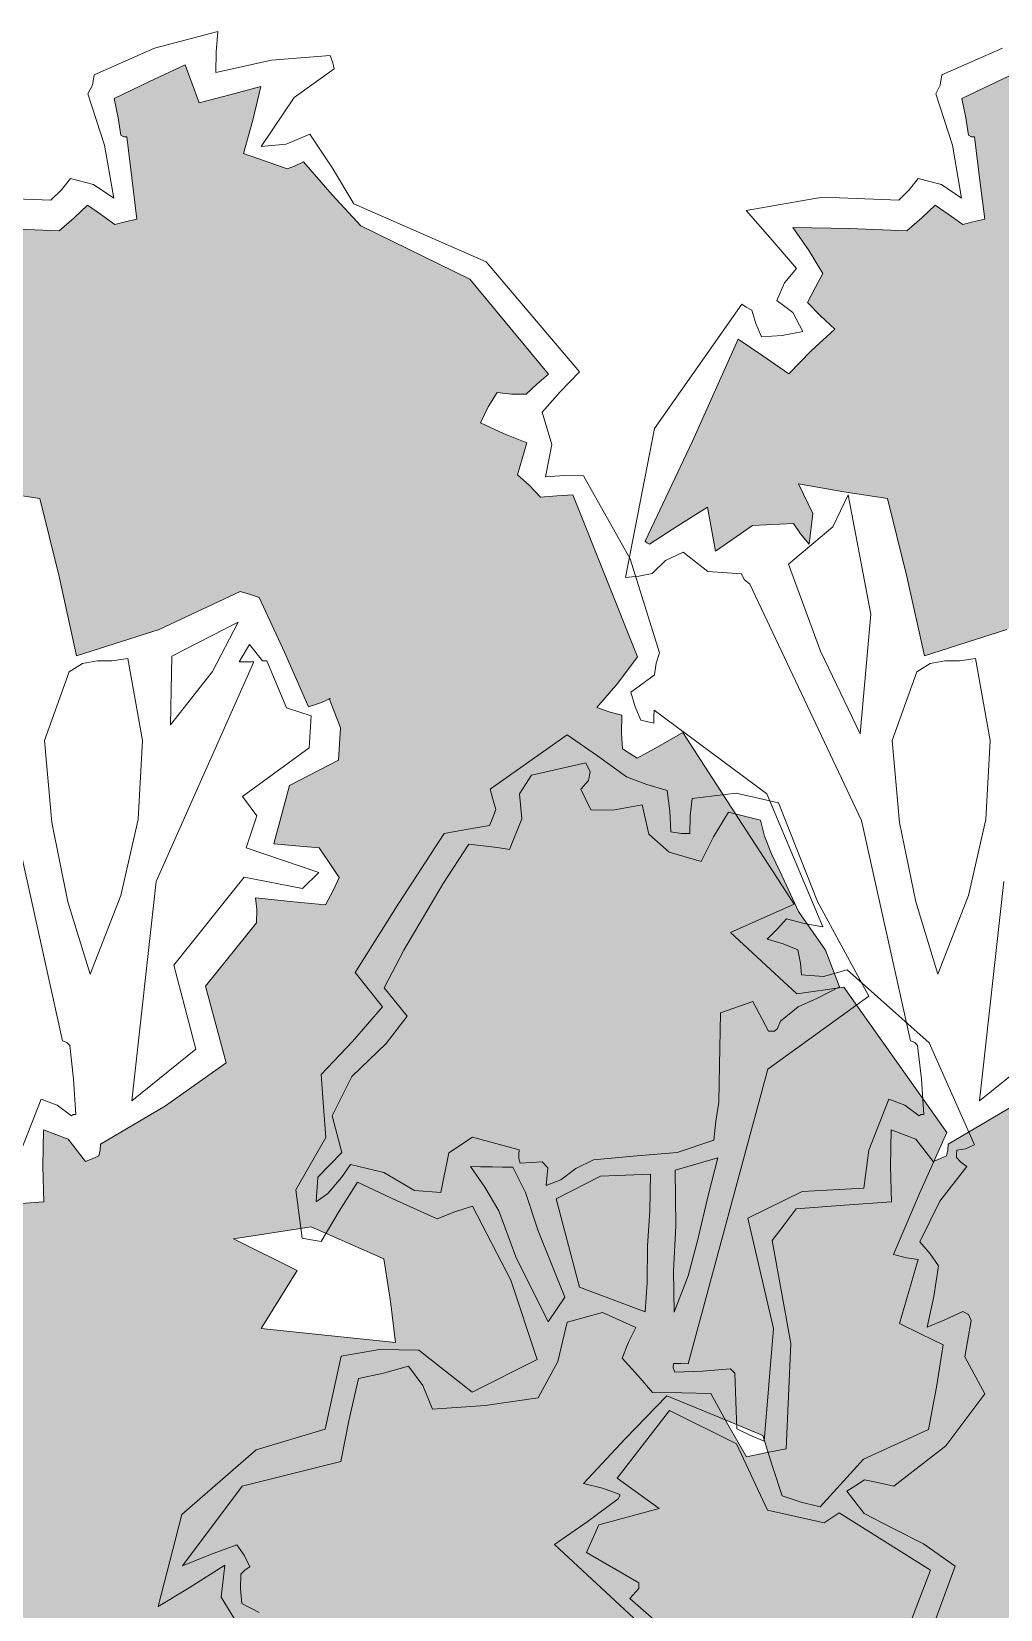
# Model space of a CAD drawing. Extents: x 9483 to 67306, y -5730 to 5191.
# Drawn here: x 25681.5 to 25885.8, y -1521 to -1188.4 of the extents above; entities that cross this region are included whole.
import ezdxf

# ---------------------------------------------------------------- set-up
doc = ezdxf.new("R2010")
doc.units = 0
doc.header["$MEASUREMENT"] = 0
doc.layers.get('0').update_dxf_attribs({"linetype": 'CONTINUOUS'})
doc.layers.add('duvar', color=3, linetype='CONTINUOUS')
doc.layers.add('yazı', color=6, linetype='CONTINUOUS')

msp = doc.modelspace()

# ---------------------------------------------------------------- hatches: boundary and pattern name
at = {"layer": 'yazı'}
h = msp.add_hatch(color=256, dxfattribs=at)
h.set_gradient(color1=(38, 153, 0), color2=(228, 255, 219), one_color=1, tint=0.93, name='CYLINDER')
h.paths.add_polyline_path([(25828.91189, -1378.30252), (25842.28872, -1372.36246), (25830.56636, -1354.25453), (25818.844, -1336.1466), (25814.16677, -1338.84306), (25809.18095, -1341.53414), (25807.65419, -1340.58145), (25806.12743, -1339.62877), (25805.8781, -1336.22896), (25805.94274, -1332.52596), (25803.48484, -1331.8657), (25800.72374, -1330.89147), (25805.13548, -1325.72095), (25809.24403, -1320.23647), (25802.44285, -1303.14048), (25795.64167, -1286.04448), (25792.24186, -1286.29382), (25788.84206, -1286.54315), (25786.41648, -1284.03139), (25783.98551, -1281.82821), (25784.97051, -1278.44995), (25785.95551, -1275.07169), (25781.05049, -1273.134), (25776.15086, -1270.88773), (25777.75302, -1267.52024), (25779.65839, -1264.46672), (25782.73884, -1264.82917), (25785.82468, -1264.88303), (25788.02247, -1262.76065), (25790.52885, -1260.64366), (25773.90146, -1240.59805), (25750.9462, -1229.39364), (25744.88764, -1222.80565), (25738.83446, -1215.90908), (25736.9668, -1216.80251), (25735.41311, -1217.39275), (25730.81129, -1215.76904), (25726.20946, -1214.14532), (25728.18485, -1207.08021), (25729.85166, -1200.00972), (25723.33908, -1201.74811), (25716.8265, -1203.4865), (25715.3536, -1199.44798), (25713.88071, -1195.40946), (25706.41006, -1198.98319), (25698.93941, -1202.55692), (25699.79514, -1206.58467), (25700.34767, -1210.29845), (25700.95946, -1210.6178), (25701.57662, -1210.62858), (25702.66014, -1219.29047), (25703.74366, -1227.95236), (25701.26421, -1228.52644), (25699.09336, -1229.1059), (25696.04522, -1226.89195), (25693.30029, -1224.99197), (25690.47456, -1227.72075), (25687.34024, -1230.44414), (25675.31086, -1229.92548), (25663.27609, -1229.71542), (25666.58972, -1234.40342), (25669.58937, -1239.39463), (25667.99259, -1242.45353), (25666.39581, -1245.51244), (25669.12459, -1248.33817), (25672.16195, -1251.16929), (25667.14381, -1255.71186), (25662.42887, -1260.56841), (25656.939, -1256.76845), (25651.75233, -1253.28246), (25642.11777, -1274.72173), (25632.18001, -1295.84704), (25632.48321, -1296.16101), (25633.09499, -1296.48036), (25639.02811, -1292.57112), (25645.2698, -1288.66725), (25646.11476, -1293.31217), (25646.95972, -1297.95708), (25654.77127, -1292.53724), (25663.42238, -1292.07089), (25664.9276, -1294.2579), (25666.7414, -1296.45031), (25667.47168, -1289.98082), (25664.49357, -1283.75528), (25674.03273, -1285.46518), (25683.2687, -1286.8611), (25687.3034, -1303.29145), (25691.02412, -1320.025), (25708.40716, -1314.46354), (25725.52469, -1306.42803), (25727.67401, -1307.0829), (25729.51474, -1307.73239), (25734.86995, -1319.24694), (25739.91658, -1330.75611), (25742.40141, -1329.87345), (25744.31226, -1329.0937), (25746.63001, -1335.19478), (25746.20293, -1341.97824), (25735.92271, -1347.355), (25732.62142, -1359.64449), (25737.24479, -1360.03386), (25742.17674, -1360.42863), (25744.28297, -1363.55217), (25746.38919, -1366.67571), (25745.10638, -1369.43142), (25743.5096, -1372.49033), (25736.11436, -1371.74389), (25728.71912, -1370.99745), (25728.98461, -1373.47151), (25728.93614, -1376.24876), (25718.20729, -1389.64331), (25722.55595, -1405.77046), (25709.74243, -1414.80713), (25696.01931, -1422.9019), (25695.99777, -1424.13623), (25695.66764, -1425.36518), (25694.42253, -1425.9608), (25692.86884, -1426.55104), (25689.24663, -1421.85765), (25684.03302, -1419.91458), (25683.89836, -1427.62917), (25684.07767, -1435.04057), (25674.18683, -1435.79396), (25663.98741, -1436.54196), (25661.45949, -1439.89329), (25658.93157, -1443.24462), (25662.8747, -1464.92089), (25661.86971, -1487.12815), (25657.53338, -1487.97849), (25653.50563, -1488.83422), (25649.61254, -1481.97536), (25646.02265, -1475.43046), (25639.85098, -1475.32273), (25633.6793, -1475.21501), (25630.65271, -1471.76672), (25627.32293, -1468.00447), (25628.61651, -1464.63159), (25630.2133, -1461.57268), (25623.16973, -1458.36296), (25615.72602, -1460.39378), (25613.72908, -1468.69322), (25609.58283, -1476.33779), (25598.4415, -1477.99538), (25587.31633, -1478.72723), (25585.24242, -1473.75218), (25582.22661, -1469.68673), (25576.95375, -1471.13808), (25571.68628, -1472.28085), (25569.67857, -1481.19746), (25567.98484, -1489.81087), (25547.21277, -1495.0045), (25534.57317, -1511.76115), (25540.47935, -1509.39482), (25546.07156, -1507.33169), (25547.57678, -1509.51871), (25548.76802, -1512.00892), (25547.8315, -1512.60993), (25546.88959, -1513.51952), (25546.83572, -1516.60536), (25547.09044, -1519.69658), (25550.76113, -1521.61272), (25554.11785, -1523.83206), (25549.99315, -1530.2423), (25545.55447, -1536.95573), (25546.68108, -1543.14895), (25547.49911, -1549.33679), (25552.68578, -1552.82278), (25557.56926, -1555.9948), (25559.14988, -1553.86164), (25560.73589, -1551.4199), (25567.44394, -1556.16716), (25572.57675, -1562.73899), (25570.4005, -1563.62703), (25568.52746, -1564.82905), (25572.43132, -1571.07075), (25579.14475, -1575.50942), (25593.52813, -1564.95676), (25605.37281, -1558.3726), (25610.31936, -1540.24695), (25619.86235, -1524.0536), (25626.32107, -1525.40105), (25632.43888, -1528.59461), (25625.45074, -1539.89371), (25621.21293, -1552.78421), (25622.71275, -1555.27981), (25623.59003, -1558.07323), (25622.6535, -1558.67423), (25621.40301, -1559.57844), (25621.98247, -1561.7493), (25623.49307, -1563.62773), (25618.76736, -1569.10145), (25614.95663, -1575.20849), (25619.26603, -1575.90106), (25623.59698, -1575.3593), (25628.36734, -1585.01158), (25636.25047, -1593.17481), (25657.76898, -1580.58595), (25681.56763, -1578.84061), (25679.25673, -1587.44325), (25677.25441, -1596.05128), (25683.13366, -1595.22787), (25689.31611, -1594.71843), (25691.08143, -1599.68808), (25692.84137, -1604.96633), (25694.3789, -1605.30184), (25695.60246, -1605.94055), (25703.01924, -1605.45266), (25710.12744, -1604.95938), (25717.61425, -1600.45989), (25722.57313, -1599.31174), (25721.81436, -1589.72948), (25723.16181, -1583.27077), (25723.25338, -1578.02485), (25719.01939, -1573.0121), (25730.19304, -1569.503), (25741.05811, -1565.98852), (25748.37255, -1571.36371), (25755.37841, -1576.73352), (25759.12989, -1574.02091), (25762.88137, -1571.30829), (25763.56856, -1567.30747), (25764.26114, -1562.99807), (25768.54899, -1564.92498), (25772.84224, -1566.54331), (25780.04739, -1560.49552), (25786.93857, -1554.75093), (25796.2284, -1553.06102), (25805.20965, -1551.36572), (25806.32549, -1558.17611), (25807.13813, -1564.67253), (25810.85729, -1563.81141), (25814.58184, -1562.64171), (25815.26903, -1558.64089), (25815.95622, -1554.64008), (25819.68077, -1553.47038), (25823.41071, -1551.9921), (25812.43479, -1526.48893), (25791.77966, -1507.29905), (25798.65468, -1502.48021), (25805.22113, -1497.65598), (25805.54048, -1497.0442), (25805.54587, -1496.73562), (25801.86441, -1495.43665), (25797.86898, -1494.44087), (25806.6763, -1485.02559), (25815.47824, -1475.9189), (25825.59148, -1480.10824), (25835.70472, -1484.29757), (25837.75169, -1490.81554), (25839.80405, -1497.02492), (25843.7941, -1498.32928), (25847.78953, -1499.32505), (25856.91621, -1489.29799), (25870.60701, -1483.05473), (25872.30613, -1474.13273), (25873.69667, -1465.20535), (25869.10562, -1462.96447), (25864.51456, -1460.72358), (25866.48457, -1453.96706), (25868.45457, -1447.21053), (25865.99129, -1446.85886), (25863.2248, -1446.19321), (25868.69695, -1433.32426), (25874.47769, -1420.4607), (25852.78752, -1389.83167), (25842.88591, -1391.20223)])
h.paths.add_polyline_path([(25755.78917, -1447.09602), (25757.17589, -1456.07188), (25758.2594, -1464.73377), (25744.0861, -1463.25166), (25729.91279, -1461.76956), (25737.53425, -1449.55548), (25724.06968, -1442.83822), (25740.4731, -1440.34644)], flags=16)
h = msp.add_hatch(color=256, dxfattribs=at)
h.set_gradient(color1=(38, 153, 0), color2=(228, 255, 219), one_color=1, tint=0.93, name='CYLINDER')
h.paths.add_polyline_path([(26007.64542, -1378.30252), (26021.02225, -1372.36246), (26009.29989, -1354.25453), (25997.57753, -1336.1466), (25992.90029, -1338.84306), (25987.91448, -1341.53414), (25986.38772, -1340.58145), (25984.86096, -1339.62877), (25984.61162, -1336.22896), (25984.67626, -1332.52596), (25982.21836, -1331.8657), (25979.45727, -1330.89147), (25983.86901, -1325.72095), (25987.97755, -1320.23647), (25981.17637, -1303.14048), (25974.3752, -1286.04448), (25970.97539, -1286.29382), (25967.57558, -1286.54315), (25965.15, -1284.03139), (25962.71904, -1281.82821), (25963.70404, -1278.44995), (25964.68904, -1275.07169), (25959.78402, -1273.134), (25954.88438, -1270.88773), (25956.48655, -1267.52024), (25958.39191, -1264.46672), (25961.47237, -1264.82917), (25964.5582, -1264.88303), (25966.75599, -1262.76065), (25969.26237, -1260.64366), (25952.63499, -1240.59805), (25929.67973, -1229.39364), (25923.62116, -1222.80565), (25917.56799, -1215.90908), (25915.70033, -1216.80251), (25914.14664, -1217.39275), (25909.54481, -1215.76904), (25904.94299, -1214.14532), (25906.91837, -1207.08021), (25908.58518, -1200.00972), (25902.0726, -1201.74811), (25895.56002, -1203.4865), (25894.08713, -1199.44798), (25892.61423, -1195.40946), (25885.14358, -1198.98319), (25877.67294, -1202.55692), (25878.52867, -1206.58467), (25879.0812, -1210.29845), (25879.69298, -1210.6178), (25880.31015, -1210.62858), (25881.39366, -1219.29047), (25882.47718, -1227.95236), (25879.99774, -1228.52644), (25877.82688, -1229.1059), (25874.77875, -1226.89195), (25872.03381, -1224.99197), (25869.20808, -1227.72075), (25866.07376, -1230.44414), (25854.04438, -1229.92548), (25842.00962, -1229.71542), (25845.32324, -1234.40342), (25848.3229, -1239.39463), (25846.72612, -1242.45353), (25845.12933, -1245.51244), (25847.85811, -1248.33817), (25850.89547, -1251.16929), (25845.87733, -1255.71186), (25841.1624, -1260.56841), (25835.67252, -1256.76845), (25830.48585, -1253.28246), (25820.85129, -1274.72173), (25810.91354, -1295.84704), (25811.21673, -1296.16101), (25811.82852, -1296.48036), (25817.76163, -1292.57112), (25824.00333, -1288.66725), (25824.84828, -1293.31217), (25825.69324, -1297.95708), (25833.50479, -1292.53724), (25842.15591, -1292.07089), (25843.66112, -1294.2579), (25845.47492, -1296.45031), (25846.2052, -1289.98082), (25843.22709, -1283.75528), (25852.76626, -1285.46518), (25862.00222, -1286.8611), (25866.03692, -1303.29145), (25869.75765, -1320.025), (25887.14068, -1314.46354), (25904.25822, -1306.42803), (25906.40753, -1307.0829), (25908.24826, -1307.73239), (25913.60347, -1319.24694), (25918.6501, -1330.75611), (25921.13493, -1329.87345), (25923.04578, -1329.0937), (25925.36354, -1335.19478), (25924.93645, -1341.97824), (25914.65624, -1347.355), (25911.35494, -1359.64449), (25915.97831, -1360.03386), (25920.91027, -1360.42863), (25923.01649, -1363.55217), (25925.12271, -1366.67571), (25923.8399, -1369.43142), (25922.24312, -1372.49033), (25914.84788, -1371.74389), (25907.45264, -1370.99745), (25907.71814, -1373.47151), (25907.66966, -1376.24876), (25896.94081, -1389.64331), (25901.28948, -1405.77046), (25888.47595, -1414.80713), (25874.75284, -1422.9019), (25874.73129, -1424.13623), (25874.40116, -1425.36518), (25873.15605, -1425.9608), (25871.60236, -1426.55104), (25867.98015, -1421.85765), (25862.76654, -1419.91458), (25862.63189, -1427.62917), (25862.8112, -1435.04057), (25852.92036, -1435.79396), (25842.72093, -1436.54196), (25840.19301, -1439.89329), (25837.66509, -1443.24462), (25841.60822, -1464.92089), (25840.60324, -1487.12815), (25836.26691, -1487.97849), (25832.23916, -1488.83422), (25828.34607, -1481.97536), (25824.75618, -1475.43046), (25818.5845, -1475.32273), (25812.41282, -1475.21501), (25809.38624, -1471.76672), (25806.05645, -1468.00447), (25807.35004, -1464.63159), (25808.94682, -1461.57268), (25801.90326, -1458.36296), (25794.45954, -1460.39378), (25792.46261, -1468.69322), (25788.31636, -1476.33779), (25777.17502, -1477.99538), (25766.04985, -1478.72723), (25763.97594, -1473.75218), (25760.96013, -1469.68673), (25755.68727, -1471.13808), (25750.4198, -1472.28085), (25748.4121, -1481.19746), (25746.71836, -1489.81087), (25725.94629, -1495.0045), (25713.30669, -1511.76115), (25719.21287, -1509.39482), (25724.80509, -1507.33169), (25726.3103, -1509.51871), (25727.50155, -1512.00892), (25726.56502, -1512.60993), (25725.62311, -1513.51952), (25725.56925, -1516.60536), (25725.82397, -1519.69658), (25729.49466, -1521.61272), (25732.85137, -1523.83206), (25728.72667, -1530.2423), (25724.288, -1536.95573), (25725.41461, -1543.14895), (25726.23263, -1549.33679), (25731.4193, -1552.82278), (25736.30278, -1555.9948), (25737.8834, -1553.86164), (25739.46941, -1551.4199), (25746.17746, -1556.16716), (25751.31027, -1562.73899), (25749.13403, -1563.62703), (25747.26098, -1564.82905), (25751.16484, -1571.07075), (25757.87828, -1575.50942), (25772.26165, -1564.95676), (25784.10634, -1558.3726), (25789.05289, -1540.24695), (25798.59588, -1524.0536), (25805.05459, -1525.40105), (25811.1724, -1528.59461), (25804.18426, -1539.89371), (25799.94645, -1552.78421), (25801.44628, -1555.27981), (25802.32355, -1558.07323), (25801.38703, -1558.67423), (25800.13653, -1559.57844), (25800.716, -1561.7493), (25802.2266, -1563.62773), (25797.50089, -1569.10145), (25793.69015, -1575.20849), (25797.99955, -1575.90106), (25802.3305, -1575.3593), (25807.10086, -1585.01158), (25814.984, -1593.17481), (25836.5025, -1580.58595), (25860.30116, -1578.84061), (25857.99025, -1587.44325), (25855.98793, -1596.05128), (25861.86718, -1595.22787), (25868.04963, -1594.71843), (25869.81495, -1599.68808), (25871.57489, -1604.96633), (25873.11242, -1605.30184), (25874.33598, -1605.94055), (25881.75277, -1605.45266), (25888.86097, -1604.95938), (25896.34777, -1600.45989), (25901.30666, -1599.31174), (25900.54788, -1589.72948), (25901.89533, -1583.27077), (25901.9869, -1578.02485), (25897.75291, -1573.0121), (25908.92656, -1569.503), (25919.79163, -1565.98852), (25927.10607, -1571.36371), (25934.11193, -1576.73352), (25937.86341, -1574.02091), (25941.6149, -1571.30829), (25942.30209, -1567.30747), (25942.99466, -1562.99807), (25947.28252, -1564.92498), (25951.57576, -1566.54331), (25958.78091, -1560.49552), (25965.6721, -1554.75093), (25974.96193, -1553.06102), (25983.94318, -1551.36572), (25985.05901, -1558.17611), (25985.87165, -1564.67253), (25989.59081, -1563.81141), (25993.31536, -1562.64171), (25994.00255, -1558.64089), (25994.68974, -1554.64008), (25998.41429, -1553.47038), (26002.14423, -1551.9921), (25991.16831, -1526.48893), (25970.51318, -1507.29905), (25977.38821, -1502.48021), (25983.95465, -1497.65598), (25984.27401, -1497.0442), (25984.27939, -1496.73562), (25980.59793, -1495.43665), (25976.6025, -1494.44087), (25985.40982, -1485.02559), (25994.21176, -1475.9189), (26004.325, -1480.10824), (26014.43824, -1484.29757), (26016.48522, -1490.81554), (26018.53758, -1497.02492), (26022.52762, -1498.32928), (26026.52305, -1499.32505), (26035.64973, -1489.29799), (26049.34053, -1483.05473), (26051.03965, -1474.13273), (26052.43019, -1465.20535), (26047.83914, -1462.96447), (26043.24809, -1460.72358), (26045.21809, -1453.96706), (26047.18809, -1447.21053), (26044.72481, -1446.85886), (26041.95833, -1446.19321), (26047.43048, -1433.32426), (26053.21121, -1420.4607), (26031.52104, -1389.83167), (26021.61943, -1391.20223)])
h.paths.add_polyline_path([(25934.5227, -1447.09602), (25935.90941, -1456.07188), (25936.99293, -1464.73377), (25922.81962, -1463.25166), (25908.64631, -1461.76956), (25916.26778, -1449.55548), (25902.8032, -1442.83822), (25919.20662, -1440.34644)], flags=16)
h = msp.add_hatch(color=256, dxfattribs=at)
h.set_gradient(color1=(38, 153, 0), color2=(228, 255, 219), one_color=1, tint=0.93, name='CYLINDER')
h.paths.add_polyline_path([(25826.77379, -1395.20945), (25833.60573, -1392.85928), (25836.89242, -1399.09021), (25838.12676, -1399.11175), (25838.7547, -1398.50536), (25839.3988, -1396.97321), (25843.15567, -1393.95201), (25847.19957, -1392.17053), (25851.87142, -1389.78265), (25848.92024, -1382.0142), (25843.1972, -1373.88868), (25839.33104, -1365.48689), (25837.54417, -1361.75157), (25836.06589, -1358.02163), (25835.19939, -1354.61105), (25828.43748, -1352.94963), (25825.26007, -1358.14169), (25822.69983, -1363.34453), (25815.94331, -1361.37453), (25811.68777, -1357.59611), (25810.25258, -1351.3975), (25804.05936, -1352.52411), (25799.4306, -1352.44332), (25797.34592, -1348.08544), (25798.92116, -1346.26087), (25799.26206, -1344.41475), (25798.36863, -1342.54709), (25786.90255, -1345.12505), (25784.36386, -1349.09355), (25784.88946, -1354.35024), (25782.30768, -1360.78741), (25780.15297, -1360.44112), (25777.38111, -1360.08406), (25773.68349, -1359.71084), (25768.29213, -1367.95104), (25760.02118, -1382.00585), (25755.86955, -1389.959), (25760.70455, -1395.90828), (25756.28203, -1401.69596), (25749.06072, -1408.6695), (25744.9037, -1416.93124), (25746.92913, -1424.68354), (25741.90022, -1429.84328), (25741.50007, -1435.08382), (25744.00106, -1433.27541), (25746.83756, -1429.92946), (25748.73754, -1427.18453), (25755.80804, -1428.85133), (25762.22366, -1432.66745), (25767.77278, -1433.07299), (25769.46113, -1424.76816), (25774.45772, -1421.45992), (25784.28931, -1424.10095), (25784.25699, -1425.95245), (25784.54942, -1426.88359), (25789.18356, -1426.6558), (25790.39635, -1427.91168), (25790.02313, -1431.6093), (25793.13051, -1430.42883), (25796.25944, -1428.01402), (25799.99477, -1426.22716), (25808.34269, -1425.44684), (25817.61636, -1424.68268), (25825.37943, -1422.04008), (25825.75804, -1418.03388), (25826.44523, -1414.03306), (25826.51525, -1410.02147)])
h = msp.add_hatch(color=256, dxfattribs=at)
h.set_gradient(color1=(38, 153, 0), color2=(228, 255, 219), one_color=1, tint=0.93, name='CYLINDER')
h.paths.add_polyline_path([(25878.96812, -1569.93913), (25879.73611, -1561.30956), (25865.29192, -1557.66198), (25865.33501, -1555.19331), (25877.28204, -1542.74606), (25860.34225, -1540.59831), (25871.01567, -1512.69493), (25851.77957, -1500.62941), (25848.65603, -1502.73563), (25836.66435, -1500.05689), (25830.1179, -1486.05212), (25816.04154, -1479.01551), (25804.98795, -1493.33042), (25813.82915, -1499.6583), (25801.11258, -1503.14047), (25798.54157, -1508.96047), (25809.54286, -1515.32605), (25809.52131, -1516.56039), (25807.63211, -1518.68816), (25824.65964, -1533.49323), (25828.57045, -1557.02101), (25826.37805, -1558.8348), (25819.92472, -1557.17877), (25820.02862, -1568.91034), (25798.49778, -1564.52171), (25781.72965, -1605.59184), (25786.97019, -1605.992), (25780.79313, -1606.19285), (25778.21673, -1612.32144), (25775.64572, -1618.14144), (25777.15093, -1620.32846), (25778.66154, -1622.20689), (25793.0322, -1617.74949), (25796.69405, -1614.8047), (25798.59848, -1616.02299), (25805.04197, -1614.02438), (25808.26403, -1623.95832), (25810.11554, -1623.99063), (25812.95204, -1620.64469), (25811.72848, -1620.00598), (25811.75002, -1618.77164), (25830.67597, -1613.23712), (25828.83524, -1612.58763), (25828.85679, -1611.3533), (25832.57595, -1610.49218), (25832.21889, -1613.26405), (25835.62947, -1612.39755), (25835.66179, -1610.54604), (25836.60909, -1609.32787), (25839.67877, -1610.30748), (25839.65183, -1611.8504), (25838.40134, -1612.75461), (25838.9808, -1614.92547), (25844.22673, -1615.01703), (25841.10857, -1616.81467), (25845.65115, -1621.83281), (25843.64883, -1630.44084), (25846.98938, -1633.58592), (25848.26142, -1631.44738), (25850.4269, -1631.1765), (25851.32033, -1633.04417), (25850.36765, -1634.57093), (25854.99102, -1634.96031), (25860.65013, -1593.69626), (25857.56429, -1593.6424), (25857.82978, -1596.11645), (25851.13789, -1590.44345)])

# ---------------------------------------------------------------- linework, layer by layer
at = {"color": 27, "lineweight": 0}
for p, q in [((25850.4769, -1292.83348), (25853.68123, -1286.09851)), ((25853.68123, -1286.09851), (25858.49086, -1311.18536)), ((25841.07934, -1300.69507), (25850.4769, -1292.83348)), ((25847.85897, -1319.0254), (25841.07934, -1300.69507)), ((25711.08745, -1320.06653), (25725.103, -1312.9029)), ((25725.103, -1312.9029), (25719.67394, -1323.30318)), ((25858.49086, -1311.18536), (25856.19768, -1336.45691)), ((25710.8343, -1334.56997), (25711.08745, -1320.06653)), ((25725.26615, -1321.24005), (25727.49087, -1317.57475)), ((25727.49087, -1317.57475), (25730.20888, -1321.01765)), ((25856.19768, -1336.45691), (25847.85897, -1319.0254)), ((25684.23146, -1337.80975), (25689.42195, -1323.39249)), ((25689.42195, -1323.39249), (25692.23153, -1321.58946)), ((25692.23153, -1321.58946), (25695.32814, -1321.02616)), ((25695.32814, -1321.02616), (25698.41397, -1321.08002)), ((25698.41397, -1321.08002), (25701.81917, -1320.52211)), ((25701.81917, -1320.52211), (25704.91195, -1337.86205)), ((25707.78929, -1367.54534), (25728.35199, -1321.29392)), ((25719.67394, -1323.30318), (25710.8343, -1334.56997)), ((25728.35199, -1321.29392), (25725.26615, -1321.24005)), ((25730.20888, -1321.01765), (25731.13463, -1321.03381)), ((25731.13463, -1321.03381), (25735.28244, -1330.9839)), ((25862.96498, -1337.80975), (25868.15548, -1323.39249)), ((25868.15548, -1323.39249), (25870.96505, -1321.58946)), ((25870.96505, -1321.58946), (25874.06166, -1321.02616)), ((25874.06166, -1321.02616), (25877.1475, -1321.08002)), ((25877.1475, -1321.08002), (25880.55269, -1320.52211)), ((25880.55269, -1320.52211), (25883.64548, -1337.86205)), ((25746.63001, -1335.19478), (25744.26907, -1328.98002)), ((25735.28244, -1330.9839), (25740.50143, -1332.61839)), ((25740.50143, -1332.61839), (25740.07435, -1339.40184)), ((25746.20293, -1341.97824), (25746.63001, -1335.19478)), ((25685.78132, -1355.12276), (25684.23146, -1337.80975)), ((25704.91195, -1337.86205), (25704.00392, -1354.5148)), ((25740.07435, -1339.40184), (25726.00494, -1349.65131)), ((25864.51485, -1355.12276), (25862.96498, -1337.80975)), ((25883.64548, -1337.86205), (25882.73745, -1354.5148)), ((25735.92271, -1347.355), (25746.20293, -1341.97824)), ((25786.90255, -1345.12505), (25798.36863, -1342.54709)), ((25798.36863, -1342.54709), (25799.26206, -1344.41475)), ((25784.36386, -1349.09355), (25786.90255, -1345.12505)), ((25798.92116, -1346.26087), (25797.34592, -1348.08544)), ((25799.26206, -1344.41475), (25798.92116, -1346.26087)), ((25726.00494, -1349.65131), (25729.02076, -1353.71676)), ((25732.62142, -1359.64449), (25735.92271, -1347.355)), ((25784.88946, -1354.35024), (25784.36386, -1349.09355)), ((25797.34592, -1348.08544), (25799.4306, -1352.44332)), ((25799.4306, -1352.44332), (25804.05936, -1352.52411)), ((25804.05936, -1352.52411), (25810.25258, -1351.3975)), ((25810.25258, -1351.3975), (25811.68777, -1357.59611)), ((25825.26007, -1358.14169), (25828.43748, -1352.94963)), ((25828.43748, -1352.94963), (25835.19939, -1354.61105)), ((25689.19346, -1371.85092), (25685.78132, -1355.12276)), ((25704.00392, -1354.5148), (25700.32941, -1370.50191)), ((25729.02076, -1353.71676), (25726.74217, -1360.4679)), ((25782.30768, -1360.78741), (25784.88946, -1354.35024)), ((25835.19939, -1354.61105), (25836.06589, -1358.02163)), ((25867.92699, -1371.85092), (25864.51485, -1355.12276)), ((25882.73745, -1354.5148), (25879.06294, -1370.50191)), ((25737.24479, -1360.03386), (25732.62142, -1359.64449)), ((25742.17674, -1360.42863), (25737.24479, -1360.03386)), ((25768.29213, -1367.95104), (25773.68349, -1359.71084)), ((25773.68349, -1359.71084), (25777.38111, -1360.08406)), ((25811.68777, -1357.59611), (25815.94331, -1361.37453)), ((25822.69983, -1363.34453), (25825.26007, -1358.14169)), ((25836.06589, -1358.02163), (25837.54417, -1361.75157)), ((25744.28297, -1363.55217), (25742.17674, -1360.42863)), ((25777.38111, -1360.08406), (25780.15297, -1360.44112)), ((25780.15297, -1360.44112), (25782.30768, -1360.78741)), ((25815.94331, -1361.37453), (25822.69983, -1363.34453)), ((25837.54417, -1361.75157), (25839.33104, -1365.48689)), ((25839.33104, -1365.48689), (25843.1972, -1373.88868)), ((25702.66116, -1413.7575), (25707.78929, -1367.54534)), ((25760.02118, -1382.00585), (25768.29213, -1367.95104)), ((25881.39468, -1413.7575), (25886.52281, -1367.54534)), ((25693.86687, -1387.0577), (25689.19346, -1371.85092)), ((25700.32941, -1370.50191), (25693.86687, -1387.0577)), ((25872.6004, -1387.0577), (25867.92699, -1371.85092)), ((25879.06294, -1370.50191), (25872.6004, -1387.0577)), ((25843.1972, -1373.88868), (25848.92024, -1382.0142)), ((25755.86955, -1389.959), (25760.02118, -1382.00585)), ((25848.92024, -1382.0142), (25851.87142, -1389.78265)), ((25711.49385, -1385.20464), (25716.12417, -1402.88009)), ((25760.70455, -1395.90828), (25755.86955, -1389.959)), ((25851.87142, -1389.78265), (25847.19957, -1392.17053)), ((25833.60573, -1392.85928), (25826.77379, -1395.20945)), ((25836.89242, -1399.09021), (25833.60573, -1392.85928)), ((25847.19957, -1392.17053), (25843.15567, -1393.95201)), ((25756.28203, -1401.69596), (25760.70455, -1395.90828)), ((25826.77379, -1395.20945), (25826.51525, -1410.02147)), ((25843.15567, -1393.95201), (25839.3988, -1396.97321)), ((25838.12676, -1399.11175), (25836.89242, -1399.09021)), ((25838.7547, -1398.50536), (25838.12676, -1399.11175)), ((25839.3988, -1396.97321), (25838.7547, -1398.50536)), ((25716.12417, -1402.88009), (25702.66116, -1413.7575)), ((25749.06072, -1408.6695), (25756.28203, -1401.69596)), ((25894.8577, -1402.88009), (25881.39468, -1413.7575)), ((25744.9037, -1416.93124), (25749.06072, -1408.6695)), ((25826.51525, -1410.02147), (25826.44523, -1414.03306)), ((25696.01931, -1422.9019), (25709.74243, -1414.80713)), ((25826.44523, -1414.03306), (25825.75804, -1418.03388)), ((25874.75284, -1422.9019), (25888.47595, -1414.80713)), ((25683.89836, -1427.62917), (25684.03302, -1419.91458)), ((25684.03302, -1419.91458), (25689.24663, -1421.85765)), ((25746.92913, -1424.68354), (25744.9037, -1416.93124)), ((25825.75804, -1418.03388), (25825.37943, -1422.04008)), ((25862.63189, -1427.62917), (25862.76654, -1419.91458)), ((25862.76654, -1419.91458), (25867.98015, -1421.85765)), ((25689.24663, -1421.85765), (25692.86884, -1426.55104)), ((25695.99777, -1424.13623), (25696.01931, -1422.9019)), ((25774.45772, -1421.45992), (25769.46113, -1424.76816)), ((25784.28931, -1424.10095), (25774.45772, -1421.45992)), ((25825.37943, -1422.04008), (25817.61636, -1424.68268)), ((25867.98015, -1421.85765), (25871.60236, -1426.55104)), ((25874.73129, -1424.13623), (25874.75284, -1422.9019)), ((25692.86884, -1426.55104), (25694.42253, -1425.9608)), ((25694.42253, -1425.9608), (25695.66764, -1425.36518)), ((25695.66764, -1425.36518), (25695.99777, -1424.13623)), ((25741.90022, -1429.84328), (25746.92913, -1424.68354)), ((25769.46113, -1424.76816), (25767.77278, -1433.07299)), ((25784.25699, -1425.95245), (25784.27315, -1425.0267)), ((25784.54942, -1426.88359), (25784.25699, -1425.95245)), ((25784.27315, -1425.0267), (25784.28931, -1424.10095)), ((25799.99477, -1426.22716), (25796.25944, -1428.01402)), ((25808.34269, -1425.44684), (25799.99477, -1426.22716)), ((25817.61636, -1424.68268), (25808.34269, -1425.44684)), ((25817.24314, -1428.3803), (25826.24055, -1425.75925)), ((25826.24055, -1425.75925), (25824.25438, -1433.44152)), ((25871.60236, -1426.55104), (25873.15605, -1425.9608)), ((25873.15605, -1425.9608), (25874.40116, -1425.36518)), ((25874.40116, -1425.36518), (25874.73129, -1424.13623)), ((25684.07767, -1435.04057), (25683.89836, -1427.62917)), ((25741.50007, -1435.08382), (25741.90022, -1429.84328)), ((25748.73754, -1427.18453), (25746.83756, -1429.92946)), ((25755.80804, -1428.85133), (25748.73754, -1427.18453)), ((25762.22366, -1432.66745), (25755.80804, -1428.85133)), ((25774.04141, -1427.62621), (25776.2015, -1427.66391)), ((25777.05184, -1432.00024), (25774.04141, -1427.62621)), ((25776.2015, -1427.66391), (25778.67017, -1427.707)), ((25778.67017, -1427.707), (25780.83025, -1427.74471)), ((25780.83025, -1427.74471), (25782.99034, -1427.78241)), ((25782.99034, -1427.78241), (25785.67603, -1433.07681)), ((25789.18356, -1426.6558), (25784.54942, -1426.88359)), ((25790.39635, -1427.91168), (25789.18356, -1426.6558)), ((25790.02313, -1431.6093), (25790.39635, -1427.91168)), ((25792.13474, -1434.42426), (25801.47843, -1429.64851)), ((25796.25944, -1428.01402), (25793.13051, -1430.42883)), ((25801.47843, -1429.64851), (25811.98106, -1429.21448)), ((25811.98106, -1429.21448), (25811.8464, -1436.92907)), ((25817.34704, -1440.11187), (25817.24314, -1428.3803)), ((25862.8112, -1435.04057), (25862.63189, -1427.62917)), ((25746.83756, -1429.92946), (25744.00106, -1433.27541)), ((25767.77278, -1433.07299), (25762.22366, -1432.66745)), ((25780.0515, -1436.99145), (25777.05184, -1432.00024)), ((25785.67603, -1433.07681), (25788.31323, -1441.14847)), ((25793.13051, -1430.42883), (25790.02313, -1431.6093)), ((25674.18683, -1435.79396), (25684.07767, -1435.04057)), ((25744.00106, -1433.27541), (25741.50007, -1435.08382)), ((25797.05748, -1453.03086), (25792.13474, -1434.42426)), ((25824.25438, -1433.44152), (25821.92193, -1443.2785)), ((25840.19301, -1439.89329), (25842.72093, -1436.54196)), ((25842.72093, -1436.54196), (25852.92036, -1435.79396)), ((25852.92036, -1435.79396), (25862.8112, -1435.04057)), ((25783.58752, -1446.62218), (25780.0515, -1436.99145)), ((25811.8464, -1436.92907), (25811.40854, -1444.3297)), ((25788.31323, -1441.14847), (25793.93394, -1455.13708)), ((25816.87148, -1449.67258), (25817.34704, -1440.11187)), ((25837.66509, -1443.24462), (25840.19301, -1439.89329)), ((25811.40854, -1444.3297), (25811.27388, -1452.04429)), ((25821.92193, -1443.2785), (25819.94116, -1450.65219)), ((25841.60822, -1464.92089), (25837.66509, -1443.24462)), ((25790.44795, -1460.32375), (25783.58752, -1446.62218)), ((25817.02925, -1458.31831), (25816.87148, -1449.67258)), ((25810.85757, -1458.21058), (25797.05748, -1453.03086)), ((25811.27388, -1452.04429), (25810.85757, -1458.21058)), ((25819.94116, -1450.65219), (25817.02925, -1458.31831)), ((25793.93394, -1455.13708), (25790.44795, -1460.32375)), ((25794.45954, -1460.39378), (25801.90326, -1458.36296)), ((25801.90326, -1458.36296), (25808.94682, -1461.57268)), ((25792.46261, -1468.69322), (25794.45954, -1460.39378)), ((25808.94682, -1461.57268), (25807.35004, -1464.63159)), ((25807.35004, -1464.63159), (25806.05645, -1468.00447)), ((25840.60324, -1487.12815), (25841.60822, -1464.92089)), ((25755.68727, -1471.13808), (25760.96013, -1469.68673)), ((25760.96013, -1469.68673), (25763.97594, -1473.75218)), ((25788.31636, -1476.33779), (25792.46261, -1468.69322)), ((25806.05645, -1468.00447), (25809.38624, -1471.76672)), ((25748.4121, -1481.19746), (25750.4198, -1472.28085)), ((25750.4198, -1472.28085), (25755.68727, -1471.13808)), ((25809.38624, -1471.76672), (25812.41282, -1475.21501)), ((25763.97594, -1473.75218), (25766.04985, -1478.72723)), ((25777.17502, -1477.99538), (25788.31636, -1476.33779)), ((25812.41282, -1475.21501), (25818.5845, -1475.32273)), ((25818.5845, -1475.32273), (25824.75618, -1475.43046)), ((25824.75618, -1475.43046), (25828.34607, -1481.97536)), ((25766.04985, -1478.72723), (25777.17502, -1477.99538)), ((25746.71836, -1489.81087), (25748.4121, -1481.19746)), ((25828.34607, -1481.97536), (25832.23916, -1488.83422)), ((25832.23916, -1488.83422), (25836.26691, -1487.97849)), ((25836.26691, -1487.97849), (25840.60324, -1487.12815)), ((25725.94629, -1495.0045), (25746.71836, -1489.81087)), ((25713.30669, -1511.76115), (25725.94629, -1495.0045)), ((25719.21287, -1509.39482), (25713.30669, -1511.76115)), ((25724.80509, -1507.33169), (25719.21287, -1509.39482)), ((25726.3103, -1509.51871), (25724.80509, -1507.33169)), ((25727.50155, -1512.00892), (25726.3103, -1509.51871)), ((25725.62311, -1513.51952), (25726.56502, -1512.60993)), ((25726.56502, -1512.60993), (25727.50155, -1512.00892)), ((25725.56925, -1516.60536), (25725.62311, -1513.51952)), ((25725.82397, -1519.69658), (25725.56925, -1516.60536)), ((25729.49466, -1521.61272), (25725.82397, -1519.69658))]:
    msp.add_line(p, q, dxfattribs=at)
at = {"layer": 'duvar', "color": 27, "lineweight": 0}
for p, q in [((25707.4597, -1191.90192), (25720.79344, -1188.43053)), ((25720.79344, -1188.43053), (25720.40944, -1192.74531)), ((25694.70542, -1197.54417), (25707.4597, -1191.90192)), ((25720.40944, -1192.74531), (25720.33404, -1197.06549)), ((25732.1087, -1194.49291), (25744.47359, -1193.47403)), ((25744.47359, -1193.47403), (25745.06383, -1195.02773)), ((25873.43895, -1197.54417), (25886.19322, -1191.90192)), ((25706.41006, -1198.98319), (25713.88071, -1195.40946)), ((25713.88071, -1195.40946), (25715.3536, -1199.44798)), ((25720.33404, -1197.06549), (25732.1087, -1194.49291)), ((25745.35087, -1196.26745), (25736.91138, -1202.29369)), ((25745.06383, -1195.02773), (25745.35087, -1196.26745)), ((25885.14358, -1198.98319), (25892.61423, -1195.40946)), ((25693.40107, -1201.53422), (25694.35913, -1199.69887)), ((25694.35913, -1199.69887), (25694.70542, -1197.54417)), ((25698.93941, -1202.55692), (25706.41006, -1198.98319)), ((25715.3536, -1199.44798), (25716.8265, -1203.4865)), ((25723.33908, -1201.74811), (25729.85166, -1200.00972)), ((25729.85166, -1200.00972), (25728.18485, -1207.08021)), ((25872.13459, -1201.53422), (25873.09266, -1199.69887)), ((25873.09266, -1199.69887), (25873.43895, -1197.54417)), ((25877.67294, -1202.55692), (25885.14358, -1198.98319)), ((25696.91555, -1212.39928), (25693.40107, -1201.53422)), ((25699.79514, -1206.58467), (25698.93941, -1202.55692)), ((25716.8265, -1203.4865), (25723.33908, -1201.74811)), ((25736.91138, -1202.29369), (25729.9394, -1212.66704)), ((25875.64907, -1212.39928), (25872.13459, -1201.53422)), ((25878.52867, -1206.58467), (25877.67294, -1202.55692)), ((25700.34767, -1210.29845), (25699.79514, -1206.58467)), ((25728.18485, -1207.08021), (25726.20946, -1214.14532)), ((25879.0812, -1210.29845), (25878.52867, -1206.58467)), ((25700.95946, -1210.6178), (25700.34767, -1210.29845)), ((25735.1961, -1212.14144), (25740.17114, -1210.06754)), ((25740.17114, -1210.06754), (25744.98459, -1217.25114)), ((25879.69298, -1210.6178), (25879.0812, -1210.29845)), ((25698.88173, -1223.546), (25696.91555, -1212.39928)), ((25701.57662, -1210.62858), (25700.95946, -1210.6178)), ((25702.66014, -1219.29047), (25701.57662, -1210.62858)), ((25729.9394, -1212.66704), (25735.1961, -1212.14144)), ((25877.61525, -1223.546), (25875.64907, -1212.39928)), ((25880.31015, -1210.62858), (25879.69298, -1210.6178)), ((25881.39366, -1219.29047), (25880.31015, -1210.62858)), ((25726.20946, -1214.14532), (25730.81129, -1215.76904)), ((25730.81129, -1215.76904), (25735.41311, -1217.39275)), ((25735.41311, -1217.39275), (25736.9668, -1216.80251)), ((25736.9668, -1216.80251), (25738.83446, -1215.90908)), ((25738.83446, -1215.90908), (25744.88764, -1222.80565)), ((25687.79964, -1221.80918), (25689.69424, -1219.37282)), ((25689.69424, -1219.37282), (25694.61003, -1220.69334)), ((25703.74366, -1227.95236), (25702.66014, -1219.29047)), ((25744.98459, -1217.25114), (25749.48408, -1224.73795)), ((25866.53317, -1221.80918), (25868.42776, -1219.37282)), ((25868.42776, -1219.37282), (25873.34355, -1220.69334)), ((25882.47718, -1227.95236), (25881.39366, -1219.29047)), ((25669.56088, -1223.34288), (25685.60185, -1223.93156)), ((25685.60185, -1223.93156), (25687.79964, -1221.80918)), ((25694.61003, -1220.69334), (25698.88173, -1223.546)), ((25744.88764, -1222.80565), (25750.9462, -1229.39364)), ((25832.19418, -1226.14863), (25848.2944, -1223.34288)), ((25848.2944, -1223.34288), (25864.33537, -1223.93156)), ((25864.33537, -1223.93156), (25866.53317, -1221.80918)), ((25873.34355, -1220.69334), (25877.61525, -1223.546)), ((25690.47456, -1227.72075), (25693.30029, -1224.99197)), ((25693.30029, -1224.99197), (25696.04522, -1226.89195)), ((25696.04522, -1226.89195), (25699.09336, -1229.1059)), ((25749.48408, -1224.73795), (25777.36052, -1236.95429)), ((25837.64097, -1232.41726), (25832.19418, -1226.14863)), ((25869.20808, -1227.72075), (25872.03381, -1224.99197)), ((25872.03381, -1224.99197), (25874.77875, -1226.89195)), ((25874.77875, -1226.89195), (25877.82688, -1229.1059)), ((25675.31086, -1229.92548), (25687.34024, -1230.44414)), ((25687.34024, -1230.44414), (25690.47456, -1227.72075)), ((25699.09336, -1229.1059), (25701.26421, -1228.52644)), ((25701.26421, -1228.52644), (25703.74366, -1227.95236)), ((25750.9462, -1229.39364), (25773.90146, -1240.59805)), ((25842.00962, -1229.71542), (25854.04438, -1229.92548)), ((25845.32324, -1234.40342), (25842.00962, -1229.71542)), ((25854.04438, -1229.92548), (25866.07376, -1230.44414)), ((25866.07376, -1230.44414), (25869.20808, -1227.72075)), ((25877.82688, -1229.1059), (25879.99774, -1228.52644)), ((25879.99774, -1228.52644), (25882.47718, -1227.95236)), ((25842.78455, -1238.37192), (25837.64097, -1232.41726)), ((25777.36052, -1236.95429), (25797.01988, -1260.1396)), ((25848.3229, -1239.39463), (25845.32324, -1234.40342)), ((25840.26202, -1241.41467), (25842.78455, -1238.37192)), ((25846.72612, -1242.45353), (25848.3229, -1239.39463)), ((25773.90146, -1240.59805), (25790.52885, -1260.64366)), ((25838.65446, -1245.09074), (25840.26202, -1241.41467)), ((25845.12933, -1245.51244), (25846.72612, -1242.45353)), ((25812.87121, -1272.11302), (25831.23229, -1245.88722)), ((25831.23229, -1245.88722), (25832.14727, -1246.52055)), ((25832.14727, -1246.52055), (25833.37083, -1247.15926)), ((25842.00579, -1247.61866), (25838.65446, -1245.09074)), ((25847.85811, -1248.33817), (25845.12933, -1245.51244)), ((25833.37083, -1247.15926), (25834.24811, -1249.95267)), ((25834.24811, -1249.95267), (25835.43396, -1252.75147)), ((25844.09585, -1251.66796), (25842.00579, -1247.61866)), ((25850.89547, -1251.16929), (25847.85811, -1248.33817)), ((25820.85129, -1274.72173), (25830.48585, -1253.28246)), ((25830.48585, -1253.28246), (25835.67252, -1256.76845)), ((25835.43396, -1252.75147), (25839.75952, -1252.5183)), ((25839.75952, -1252.5183), (25844.09585, -1251.66796)), ((25845.87733, -1255.71186), (25850.89547, -1251.16929)), ((25835.67252, -1256.76845), (25841.1624, -1260.56841)), ((25841.1624, -1260.56841), (25845.87733, -1255.71186)), ((25797.01988, -1260.1396), (25792.93288, -1264.38975)), ((25788.02247, -1262.76065), (25785.82468, -1264.88303)), ((25790.52885, -1260.64366), (25788.02247, -1262.76065)), ((25779.65839, -1264.46672), (25777.75302, -1267.52024)), ((25782.73884, -1264.82917), (25779.65839, -1264.46672)), ((25785.82468, -1264.88303), (25782.73884, -1264.82917)), ((25792.93288, -1264.38975), (25789.15447, -1268.64529)), ((25777.75302, -1267.52024), (25776.15086, -1270.88773)), ((25789.15447, -1268.64529), (25791.19605, -1275.47184)), ((25776.15086, -1270.88773), (25781.05049, -1273.134)), ((25781.05049, -1273.134), (25785.95551, -1275.07169)), ((25806.76729, -1303.49161), (25812.87121, -1272.11302)), ((25785.95551, -1275.07169), (25784.97051, -1278.44995)), ((25791.19605, -1275.47184), (25789.84322, -1282.23914)), ((25810.91354, -1295.84704), (25820.85129, -1274.72173)), ((25784.97051, -1278.44995), (25783.98551, -1281.82821)), ((25783.98551, -1281.82821), (25786.41648, -1284.03139)), ((25789.84322, -1282.23914), (25793.86019, -1282.00057)), ((25793.86019, -1282.00057), (25797.87178, -1282.0706)), ((25797.87178, -1282.0706), (25807.75341, -1299.52904)), ((25683.2687, -1286.8611), (25674.03273, -1285.46518)), ((25687.3034, -1303.29145), (25683.2687, -1286.8611)), ((25786.41648, -1284.03139), (25788.84206, -1286.54315)), ((25788.84206, -1286.54315), (25792.24186, -1286.29382)), ((25792.24186, -1286.29382), (25795.64167, -1286.04448)), ((25795.64167, -1286.04448), (25802.44285, -1303.14048)), ((25843.22709, -1283.75528), (25846.2052, -1289.98082)), ((25852.76626, -1285.46518), (25843.22709, -1283.75528)), ((25862.00222, -1286.8611), (25852.76626, -1285.46518)), ((25866.03692, -1303.29145), (25862.00222, -1286.8611)), ((25824.00333, -1288.66725), (25817.76163, -1292.57112)), ((25824.84828, -1293.31217), (25824.00333, -1288.66725)), ((25846.2052, -1289.98082), (25845.47492, -1296.45031)), ((25817.76163, -1292.57112), (25811.82852, -1296.48036)), ((25825.69324, -1297.95708), (25824.84828, -1293.31217)), ((25833.50479, -1292.53724), (25825.69324, -1297.95708)), ((25842.15591, -1292.07089), (25833.50479, -1292.53724)), ((25843.66112, -1294.2579), (25842.15591, -1292.07089)), ((25811.21673, -1296.16101), (25810.91354, -1295.84704)), ((25811.82852, -1296.48036), (25811.21673, -1296.16101)), ((25845.47492, -1296.45031), (25843.66112, -1294.2579)), ((25807.75341, -1299.52904), (25813.88894, -1319.39151)), ((25815.16369, -1299.93404), (25812.33796, -1302.66281)), ((25818.89901, -1298.14717), (25815.16369, -1299.93404)), ((25824.07491, -1302.25033), (25818.89901, -1298.14717)), ((25691.02412, -1320.025), (25687.3034, -1303.29145)), ((25802.44285, -1303.14048), (25809.24403, -1320.23647)), ((25809.54993, -1303.2315), (25806.76729, -1303.49161)), ((25812.33796, -1302.66281), (25809.54993, -1303.2315)), ((25831.16695, -1302.6828), (25824.07491, -1302.25033)), ((25831.76258, -1303.9279), (25831.16695, -1302.6828)), ((25869.75765, -1320.025), (25866.03692, -1303.29145)), ((25725.52469, -1306.42803), (25708.40716, -1314.46354)), ((25727.67401, -1307.0829), (25725.52469, -1306.42803)), ((25832.98075, -1304.8752), (25831.76258, -1303.9279)), ((25856.49705, -1354.67413), (25832.98075, -1304.8752)), ((25729.51474, -1307.73239), (25727.67401, -1307.0829)), ((25734.86995, -1319.24694), (25729.51474, -1307.73239)), ((25708.40716, -1314.46354), (25691.02412, -1320.025)), ((25887.14068, -1314.46354), (25869.75765, -1320.025)), ((25739.91658, -1330.75611), (25734.86995, -1319.24694)), ((25813.88894, -1319.39151), (25813.23407, -1321.54083)), ((25809.24403, -1320.23647), (25805.13548, -1325.72095)), ((25813.23407, -1321.54083), (25812.8824, -1324.00411)), ((25805.13548, -1325.72095), (25800.72374, -1330.89147)), ((25810.38141, -1325.81252), (25807.88042, -1327.62093)), ((25812.8824, -1324.00411), (25810.38141, -1325.81252)), ((25742.40141, -1329.87345), (25739.91658, -1330.75611)), ((25744.57766, -1328.9854), (25742.40141, -1329.87345)), ((25807.88042, -1327.62093), (25808.75231, -1330.72293)), ((25800.72374, -1330.89147), (25803.48484, -1331.8657)), ((25803.48484, -1331.8657), (25805.94274, -1332.52596)), ((25805.94274, -1332.52596), (25805.8781, -1336.22896)), ((25808.75231, -1330.72293), (25809.93817, -1333.52173)), ((25812.70465, -1334.18738), (25812.72619, -1332.95304)), ((25812.72619, -1332.95304), (25812.75312, -1331.41012)), ((25812.75312, -1331.41012), (25836.52102, -1349.11095)), ((25786.33386, -1342.33702), (25794.45938, -1336.61398)), ((25794.45938, -1336.61398), (25800.86423, -1341.04726)), ((25805.8781, -1336.22896), (25806.12743, -1339.62877)), ((25809.93817, -1333.52173), (25811.16711, -1333.85186)), ((25811.16711, -1333.85186), (25812.70465, -1334.18738)), ((25814.16677, -1338.84306), (25818.844, -1336.1466)), ((25818.844, -1336.1466), (25830.56636, -1354.25453)), ((25806.12743, -1339.62877), (25807.65419, -1340.58145)), ((25809.18095, -1341.53414), (25814.16677, -1338.84306)), ((25778.20834, -1348.06007), (25786.33386, -1342.33702)), ((25800.86423, -1341.04726), (25806.9605, -1345.47516)), ((25807.65419, -1340.58145), (25809.18095, -1341.53414)), ((25806.9605, -1345.47516), (25811.25374, -1347.09349)), ((25778.78781, -1350.23093), (25778.20834, -1348.06007)), ((25811.25374, -1347.09349), (25815.55237, -1348.40323)), ((25815.55237, -1348.40323), (25816.09412, -1352.73418)), ((25820.39814, -1353.73534), (25820.77136, -1350.03772)), ((25820.77136, -1350.03772), (25830.05042, -1348.96498)), ((25830.05042, -1348.96498), (25838.96703, -1350.97268)), ((25836.52102, -1349.11095), (25848.3796, -1377.09894)), ((25778.71778, -1354.24252), (25779.36727, -1352.40179)), ((25779.36727, -1352.40179), (25778.78781, -1350.23093)), ((25816.09412, -1352.73418), (25816.3273, -1357.05974)), ((25838.96703, -1350.97268), (25847.24649, -1371.79861)), ((25688.06459, -1401.1556), (25677.76353, -1354.67413)), ((25768.47527, -1357.45919), (25773.12018, -1356.61423)), ((25773.12018, -1356.61423), (25778.07368, -1355.77466)), ((25778.07368, -1355.77466), (25778.71778, -1354.24252)), ((25820.3335, -1357.43834), (25820.39814, -1353.73534)), ((25830.56636, -1354.25453), (25842.28872, -1372.36246)), ((25866.79812, -1401.1556), (25856.49705, -1354.67413)), ((25758.95921, -1372.10962), (25768.47527, -1357.45919)), ((25816.3273, -1357.05974), (25818.482, -1357.40603)), ((25818.482, -1357.40603), (25820.3335, -1357.43834)), ((25726.74217, -1360.4679), (25742.08518, -1365.67455)), ((25726.32586, -1366.63419), (25711.49385, -1385.20464)), ((25738.63151, -1369.00973), (25726.32586, -1366.63419)), ((25742.08518, -1365.67455), (25738.63151, -1369.00973)), ((25746.38919, -1366.67571), (25744.28297, -1363.55217)), ((25745.10638, -1369.43142), (25746.38919, -1366.67571)), ((25743.5096, -1372.49033), (25745.10638, -1369.43142)), ((25728.71912, -1370.99745), (25736.11436, -1371.74389)), ((25728.98461, -1373.47151), (25728.71912, -1370.99745)), ((25736.11436, -1371.74389), (25743.5096, -1372.49033)), ((25749.75174, -1386.76544), (25758.95921, -1372.10962)), ((25842.28872, -1372.36246), (25828.91189, -1378.30252)), ((25847.24649, -1371.79861), (25858.01078, -1391.74188)), ((25718.20729, -1389.64331), (25728.93614, -1376.24876)), ((25728.93614, -1376.24876), (25728.98461, -1373.47151)), ((25840.69194, -1375.42136), (25838.80273, -1377.54913)), ((25844.37879, -1376.41175), (25840.69194, -1375.42136)), ((25848.3796, -1377.09894), (25844.37879, -1376.41175)), ((25828.91189, -1378.30252), (25842.88591, -1391.20223)), ((25838.80273, -1377.54913), (25836.60494, -1379.67151)), ((25836.60494, -1379.67151), (25839.98321, -1380.65652)), ((25839.98321, -1380.65652), (25843.0475, -1381.94471)), ((25843.0475, -1381.94471), (25843.61619, -1384.73274)), ((25843.61619, -1384.73274), (25843.88168, -1387.2068)), ((25848.50505, -1387.59618), (25853.46932, -1386.13944)), ((25853.46932, -1386.13944), (25870.79467, -1401.56707)), ((25722.55595, -1405.77046), (25718.20729, -1389.64331)), ((25752.77294, -1390.52231), (25749.75174, -1386.76544)), ((25842.88591, -1391.20223), (25852.78752, -1389.83167)), ((25843.88168, -1387.2068), (25848.50505, -1387.59618)), ((25852.78752, -1389.83167), (25874.47769, -1420.4607)), ((25755.49094, -1393.9652), (25752.77294, -1390.52231)), ((25858.01078, -1391.74188), (25836.75238, -1407.11338)), ((25749.18999, -1401.26349), (25755.49094, -1393.9652)), ((25688.98496, -1401.48034), (25688.06459, -1401.1556)), ((25689.59135, -1402.10828), (25688.98496, -1401.48034)), ((25690.39322, -1409.22187), (25689.59135, -1402.10828)), ((25742.58585, -1408.2478), (25749.18999, -1401.26349)), ((25867.71848, -1401.48034), (25866.79812, -1401.1556)), ((25868.32488, -1402.10828), (25867.71848, -1401.48034)), ((25869.12674, -1409.22187), (25868.32488, -1402.10828)), ((25870.79467, -1401.56707), (25880.29769, -1423.03171)), ((25709.74243, -1414.80713), (25722.55595, -1405.77046)), ((25690.88111, -1416.63865), (25690.39322, -1409.22187)), ((25743.08452, -1415.04742), (25742.58585, -1408.2478)), ((25836.75238, -1407.11338), (25819.92656, -1469.1726)), ((25869.61464, -1416.63865), (25869.12674, -1409.22187)), ((25679.32886, -1424.15395), (25683.52897, -1413.42354)), ((25683.52897, -1413.42354), (25686.90184, -1414.71713)), ((25686.90184, -1414.71713), (25689.94998, -1416.93108)), ((25743.58857, -1421.53845), (25743.08452, -1415.04742)), ((25858.06238, -1424.15395), (25862.26249, -1413.42354)), ((25862.26249, -1413.42354), (25865.63537, -1414.71713)), ((25865.63537, -1414.71713), (25868.6835, -1416.93108)), ((25689.94998, -1416.93108), (25690.26395, -1416.62788)), ((25690.26395, -1416.62788), (25690.88111, -1416.63865)), ((25868.6835, -1416.93108), (25868.99747, -1416.62788)), ((25868.99747, -1416.62788), (25869.61464, -1416.63865)), ((25737.22299, -1432.53974), (25743.58857, -1421.53845)), ((25874.47769, -1420.4607), (25868.69695, -1433.32426)), ((25880.29769, -1423.03171), (25878.43003, -1423.92514)), ((25856.99658, -1432.16097), (25858.06238, -1424.15395)), ((25876.55698, -1425.12716), (25876.54621, -1425.74433)), ((25876.54621, -1425.74433), (25877.4558, -1426.68624)), ((25876.57314, -1424.20141), (25876.55698, -1425.12716)), ((25878.43003, -1423.92514), (25876.57314, -1424.20141)), ((25878.67398, -1427.63354), (25872.9902, -1434.94259)), ((25877.4558, -1426.68624), (25878.67398, -1427.63354)), ((25738.58816, -1442.74994), (25737.22299, -1432.53974)), ((25750.21582, -1430.91446), (25746.40509, -1437.0215)), ((25758.48295, -1434.7629), (25750.21582, -1430.91446)), ((25832.49996, -1438.52429), (25844.01991, -1432.8605)), ((25844.01991, -1432.8605), (25856.99658, -1432.16097)), ((25767.05866, -1438.61672), (25758.48295, -1434.7629)), ((25774.51315, -1435.96874), (25770.7886, -1437.13844)), ((25782.57559, -1451.54336), (25774.51315, -1435.96874)), ((25868.69695, -1433.32426), (25863.2248, -1446.19321)), ((25872.9902, -1434.94259), (25868.82779, -1443.51291)), ((25746.40509, -1437.0215), (25742.58897, -1443.43713)), ((25770.7886, -1437.13844), (25767.05866, -1438.61672)), ((25837.95908, -1461.77042), (25832.49996, -1438.52429)), ((25724.06968, -1442.83822), (25740.4731, -1440.34644)), ((25737.53425, -1449.55548), (25724.06968, -1442.83822)), ((25740.43427, -1443.09084), (25738.58816, -1442.74994)), ((25742.58897, -1443.43713), (25740.43427, -1443.09084)), ((25740.4731, -1440.34644), (25755.78917, -1447.09602)), ((25863.2248, -1446.19321), (25865.99129, -1446.85886)), ((25868.82779, -1443.51291), (25870.94478, -1446.01929)), ((25870.94478, -1446.01929), (25872.7532, -1448.52028)), ((25729.91279, -1461.76956), (25737.53425, -1449.55548)), ((25755.78917, -1447.09602), (25757.17589, -1456.07188)), ((25865.99129, -1446.85886), (25868.45457, -1447.21053)), ((25868.45457, -1447.21053), (25866.48457, -1453.96706)), ((25872.7532, -1448.52028), (25871.71433, -1454.98438)), ((25788.14782, -1468.30923), (25782.57559, -1451.54336)), ((25757.17589, -1456.07188), (25758.2594, -1464.73377)), ((25866.48457, -1453.96706), (25864.51456, -1460.72358)), ((25871.71433, -1454.98438), (25870.36688, -1461.44309)), ((25874.09682, -1459.96481), (25877.83214, -1458.17794)), ((25877.83214, -1458.17794), (25879.05571, -1458.81666)), ((25879.05571, -1458.81666), (25879.65133, -1460.06176)), ((25744.0861, -1463.25166), (25729.91279, -1461.76956)), ((25836.00141, -1485.50444), (25837.95908, -1461.77042)), ((25864.51456, -1460.72358), (25869.10562, -1462.96447)), ((25869.10562, -1462.96447), (25873.69667, -1465.20535)), ((25870.36688, -1461.44309), (25874.09682, -1459.96481)), ((25879.65133, -1460.06176), (25878.28233, -1467.75481)), ((25758.2594, -1464.73377), (25744.0861, -1463.25166)), ((25746.79759, -1467.58746), (25754.8477, -1466.18458)), ((25754.8477, -1466.18458), (25763.17947, -1466.33001)), ((25763.17947, -1466.33001), (25774.44625, -1475.16965)), ((25873.69667, -1465.20535), (25872.30613, -1474.13273)), ((25743.44244, -1482.96278), (25746.79759, -1467.58746)), ((25774.44625, -1475.16965), (25788.14782, -1468.30923)), ((25816.84072, -1469.11874), (25816.82457, -1470.04449)), ((25818.38364, -1469.14567), (25816.84072, -1469.11874)), ((25819.92656, -1469.1726), (25818.38364, -1469.14567)), ((25878.28233, -1467.75481), (25882.46785, -1475.54482)), ((25816.82457, -1470.04449), (25817.11699, -1470.97563)), ((25817.11699, -1470.97563), (25822.98547, -1470.76939)), ((25822.98547, -1470.76939), (25828.85933, -1470.25456)), ((25828.85933, -1470.25456), (25829.16253, -1470.56853)), ((25829.16253, -1470.56853), (25829.76893, -1471.19647)), ((25829.76893, -1471.19647), (25829.97517, -1477.06495)), ((25815.47824, -1475.9189), (25806.6763, -1485.02559)), ((25825.59148, -1480.10824), (25815.47824, -1475.9189)), ((25872.30613, -1474.13273), (25870.60701, -1483.05473)), ((25882.46785, -1475.54482), (25874.25076, -1486.51379)), ((25816.04154, -1479.01551), (25804.98795, -1493.33042)), ((25830.1179, -1486.05212), (25816.04154, -1479.01551)), ((25829.97517, -1477.06495), (25830.18141, -1482.93343)), ((25728.85821, -1487.33838), (25743.44244, -1482.96278)), ((25835.70472, -1484.29757), (25825.59148, -1480.10824)), ((25830.18141, -1482.93343), (25832.93712, -1484.21624)), ((25870.60701, -1483.05473), (25856.91621, -1489.29799)), ((25806.6763, -1485.02559), (25797.86898, -1494.44087)), ((25836.66435, -1500.05689), (25830.1179, -1486.05212)), ((25832.93712, -1484.21624), (25836.00141, -1485.50444)), ((25837.75169, -1490.81554), (25835.70472, -1484.29757)), ((25713.18663, -1500.95533), (25728.85821, -1487.33838)), ((25856.91621, -1489.29799), (25847.78953, -1499.32505)), ((25874.25076, -1486.51379), (25863.29951, -1494.96561)), ((25839.80405, -1497.02492), (25837.75169, -1490.81554)), ((25797.86898, -1494.44087), (25801.86441, -1495.43665)), ((25801.86441, -1495.43665), (25805.54587, -1496.73562)), ((25804.98795, -1493.33042), (25813.82915, -1499.6583)), ((25855.27633, -1494.82557), (25853.40329, -1496.02758)), ((25853.40329, -1496.02758), (25857.0255, -1500.72098)), ((25857.14938, -1493.62355), (25855.27633, -1494.82557)), ((25860.22445, -1494.29458), (25857.14938, -1493.62355)), ((25863.29951, -1494.96561), (25860.22445, -1494.29458)), ((25805.22113, -1497.65598), (25798.65468, -1502.48021)), ((25813.82915, -1499.6583), (25801.11258, -1503.14047)), ((25805.54048, -1497.0442), (25805.22113, -1497.65598)), ((25805.54587, -1496.73562), (25805.54048, -1497.0442)), ((25843.7941, -1498.32928), (25839.80405, -1497.02492)), ((25847.78953, -1499.32505), (25843.7941, -1498.32928)), ((25708.21853, -1520.31531), (25713.18663, -1500.95533)), ((25798.65468, -1502.48021), (25791.77966, -1507.29905)), ((25848.65603, -1502.73563), (25836.66435, -1500.05689)), ((25851.77957, -1500.62941), (25848.65603, -1502.73563)), ((25871.01567, -1512.69493), (25851.77957, -1500.62941)), ((25857.0255, -1500.72098), (25863.14331, -1503.91454)), ((25801.11258, -1503.14047), (25798.54157, -1508.96047)), ((25863.14331, -1503.91454), (25869.5697, -1507.11349)), ((25791.77966, -1507.29905), (25812.43479, -1526.48893)), ((25798.54157, -1508.96047), (25809.54286, -1515.32605)), ((25869.5697, -1507.11349), (25876.27775, -1511.86075)), ((25722.26101, -1511.60877), (25714.76882, -1516.41684)), ((25721.52534, -1518.38684), (25722.26101, -1511.60877)), ((25860.34225, -1540.59831), (25871.01567, -1512.69493)), ((25876.27775, -1511.86075), (25871.41738, -1525.04905)), ((25809.54286, -1515.32605), (25809.52131, -1516.56039)), ((25714.76882, -1516.41684), (25708.21853, -1520.31531)), ((25725.12601, -1524.31457), (25721.52534, -1518.38684)), ((25809.52131, -1516.56039), (25807.63211, -1518.68816)), ((25807.63211, -1518.68816), (25824.65964, -1533.49323))]:
    msp.add_line(p, q, dxfattribs=at)

doc.saveas('drawing.dxf')
